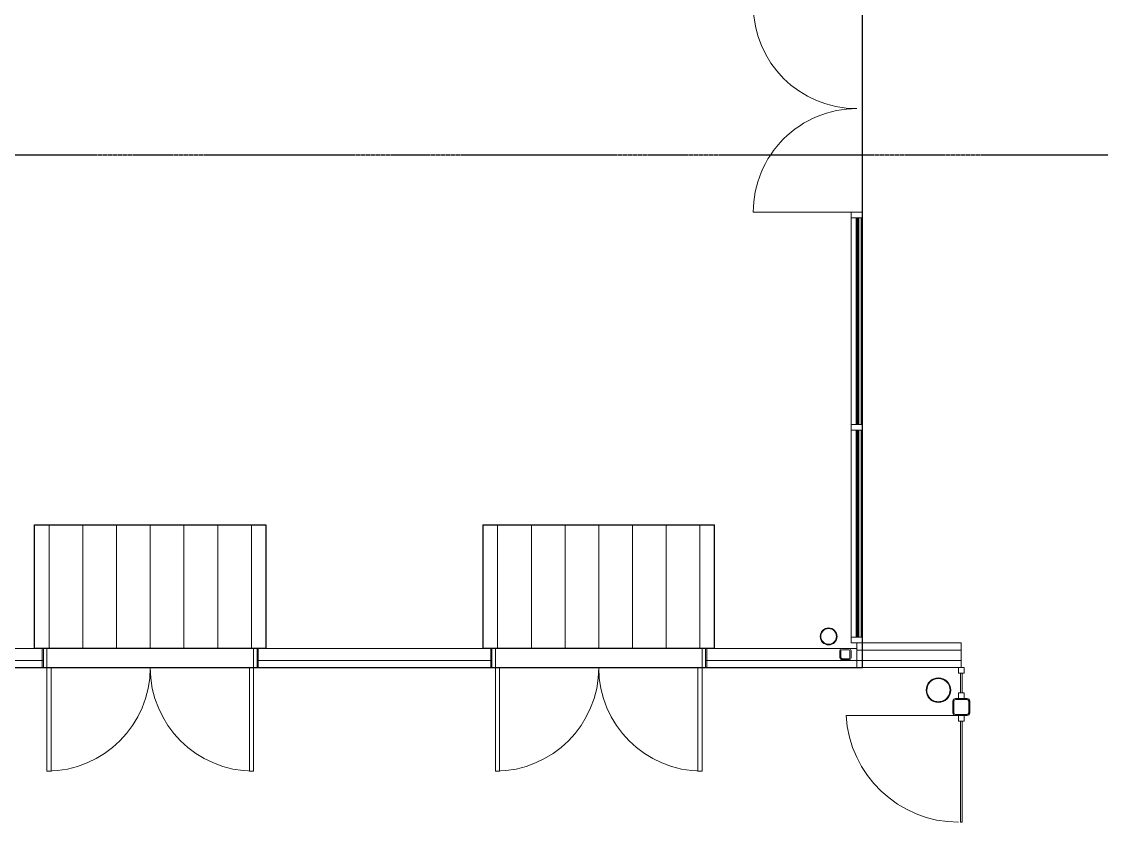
# Model space of a CAD drawing. Header units: millimetres. Extents: x -637480 to 299894, y -125373 to 39000.
# Drawn here: x 271332 to 280998, y -5935 to 1185 of the extents above; entities that cross this region are included whole.
import ezdxf

# ---------------------------------------------------------------- set-up
doc = ezdxf.new("R2010")
doc.units = ezdxf.units.MM
doc.linetypes.add('Xref building Toll$0$Grid Line', pattern=[22.225, 12.7, -3.175, 3.175, -3.175])
for name, color, linetype, lineweight in [('AM_BOR', 4, 'Continuous', 25), ('Xref building Toll$0$A-DETL', 90, 'Continuous', 9), ('Xref building Toll$0$A-DOOR', 31, 'Continuous', 9), ('Xref building Toll$0$A-FLOR', 192, 'Continuous', 25), ('Xref building Toll$0$A-FLOR-PATT', 8, 'Continuous', 18), ('Xref building Toll$0$A-GLAZ-CURT', 52, 'Continuous', 9), ('Xref building Toll$0$A-GLAZ-CWMG', 51, 'Continuous', 9), ('Xref building Toll$0$A-WALL', 113, 'Continuous', 9), ('Xref building Toll$0$P-PIPE', 3, 'Continuous', 9), ('Xref building Toll$0$S-COLS', 52, 'Continuous', 9)]:
    doc.layers.add(name, color=color, linetype=linetype, lineweight=lineweight)
doc.layers.add('Xref building Toll$0$S-GRID', color=8, linetype='Continuous')

# ---------------------------------------------------------------- blocks, each defined once
blk = doc.blocks.new('Xref building Toll$0$Toll Grids')
at = {"layer": 'Xref building Toll$0$S-GRID', "linetype": 'Xref building Toll$0$Grid Line'}
blk.add_line((-9195.8, 0), (280997.7, 0), dxfattribs=at)
blk = doc.blocks.new('Xref building Toll$0$_SBA 2SWING SPDoor 01a - 2X920W x 2700H LRD-1996870-MASTER GROUND FLOOR')
at = {"layer": 'Xref building Toll$0$A-DOOR'}
for p, q in [((-1182, 1005), (-1220, 1005)), ((-1220, 85), (-1220, 1005)), ((-1182, 85), (-1182, 1005)), ((620, 1005), (582, 1005)), ((582, 85), (582, 1005)), ((620, 85), (620, 1005)), ((-1260, 85), (-1260, 85)), ((-1260, 85), (-1260, -85)), ((-1260, 85), (-1220, 85)), ((-1260, 85), (-1220, 85)), ((-1260, -85), (-1260, 85)), ((620, 85), (-1220, 85)), ((-1220, 85), (-1220, -90)), ((-1182, 85), (-1220, 85)), ((-1220, -85), (-1220, 85)), ((-1220, 85), (-1220, 85)), ((-1220, 85), (-1220, -85)), ((620, 85), (582, 85)), ((620, -90), (620, 85)), ((620, 85), (620, -85)), ((660, 85), (620, 85)), ((620, 85), (620, 85)), ((620, 85), (660, 85)), ((620, -85), (620, 85)), ((660, -85), (660, 85)), ((660, 85), (660, 85)), ((660, 85), (660, -85)), ((-1220, -85), (-1260, -85)), ((-1260, -85), (-1260, -85)), ((-1220, -85), (-1260, -85)), ((-1220, -85), (-1220, -85)), ((620, -85), (660, -85)), ((620, -85), (620, -85)), ((660, -85), (620, -85)), ((660, -85), (660, -85))]:
    blk.add_line(p, q, dxfattribs=at)
for centre, start, end in [((-1220, 85), 0, 90), ((620, 85), 90, 180)]:
    blk.add_arc(centre, 920, start, end, dxfattribs=at)
blk = doc.blocks.new('Xref building Toll$0$DOOR CWALL GLASS DOUBLE - DOOR_CWall_DGlass 01-1893045-MASTER GROUND FLOOR')
at = {"layer": 'Xref building Toll$0$A-DOOR'}
for p, q in [((-920, 5), (-920, 920)), ((920, 0), (920, 920))]:
    blk.add_line(p, q, dxfattribs=at)
for centre, start, end in [((-920, 0), 0, 90), ((920, 0), 90, 180)]:
    blk.add_arc(centre, 920, start, end, dxfattribs=at)
blk = doc.blocks.new('Xref building Toll$0$IVS-CURTPAN-Double Glass - E10THK-I10THK-40mm-1893047-MASTER GROUND FLOOR')
at = {"layer": 'Xref building Toll$0$A-GLAZ-CURT'}
for p, q in [((920, -10), (-920, -10)), ((-920, -10), (-920, -20)), ((-920, -20), (-920, -10)), ((-920, -10), (920, -10)), ((-920, -10), (-920, -10)), ((-920, -20), (920, -20)), ((920, -20), (-920, -20)), ((-920, -20), (-920, -20)), ((920, -40), (-920, -40)), ((-920, -40), (-920, -50)), ((-920, -50), (-920, -40)), ((-920, -40), (920, -40)), ((-920, -40), (-920, -40)), ((-920, -50), (920, -50)), ((920, -50), (-920, -50)), ((-920, -50), (-920, -50)), ((920, -20), (920, -10)), ((920, -10), (920, -20)), ((920, -10), (920, -10)), ((920, -20), (920, -20)), ((920, -50), (920, -40)), ((920, -40), (920, -50)), ((920, -40), (920, -40)), ((920, -50), (920, -50))]:
    blk.add_line(p, q, dxfattribs=at)
blk = doc.blocks.new('Xref building Toll$0$System Panel - _SBA Glazing-1893049-MASTER GROUND FLOOR')
at = {"layer": 'Xref building Toll$0$A-GLAZ-CURT'}
for p, q in [((920, 5), (-920, 5)), ((-920, 5), (-920, -5)), ((-920, 5), (-920, 5)), ((920, -5), (920, 5)), ((920, 5), (920, 5)), ((-920, -5), (920, -5)), ((-920, -5), (-920, -5)), ((920, -5), (920, -5))]:
    blk.add_line(p, q, dxfattribs=at)
blk = doc.blocks.new('Xref building Toll$0$Rectangular Mullion - _SBA 50 x 100mm Office-1893040-MASTER GROUND FLOOR')
at = {"layer": 'Xref building Toll$0$A-GLAZ-CWMG'}
for p, q in [((286810, 137564.5), (286710, 137564.5)), ((286710, 137564.5), (286710, 137564.5)), ((286710, 137564.5), (286810, 137564.5)), ((286710, 137564.5), (286710, 135724.5)), ((286710, 137564.5), (286710, 135724.5)), ((286810, 137564.5), (286810, 137564.5)), ((286810, 135724.5), (286810, 137564.5)), ((286810, 137564.5), (286810, 135724.5)), ((286810, 135724.5), (286710, 135724.5)), ((286710, 135724.5), (286710, 135724.5)), ((286710, 135724.5), (286810, 135724.5)), ((286810, 135724.5), (286810, 135724.5))]:
    blk.add_line(p, q, dxfattribs=at)
blk = doc.blocks.new('Xref building Toll$0$Rectangular Mullion - _SBA 50 x 100mm Office-1893027-MASTER GROUND FLOOR')
at = {"layer": 'Xref building Toll$0$A-GLAZ-CWMG', "lineweight": 18}
for p, q in [((0, 50), (-50, 50)), ((-50, 50), (-50, -50)), ((0, -50), (0, 50)), ((-50, -50), (0, -50))]:
    blk.add_line(p, q, dxfattribs=at)
at = {"layer": 'Xref building Toll$0$A-GLAZ-CWMG'}
for p, q in [((-50, 50), (-50, 50)), ((0, 50), (0, 50)), ((-50, -50), (-50, -50)), ((0, -50), (0, -50))]:
    blk.add_line(p, q, dxfattribs=at)
blk = doc.blocks.new('Xref building Toll$0$Rectangular Mullion - _SBA 50 x 100mm Office-1893030-MASTER GROUND FLOOR')
at = {"layer": 'Xref building Toll$0$A-GLAZ-CWMG'}
for p, q in [((-50, -50), (-50, 50)), ((-50, 50), (0, 50)), ((-50, 50), (-50, 50)), ((0, 50), (0, -50)), ((0, 50), (0, 50)), ((0, -50), (-50, -50)), ((-50, -50), (-50, -50)), ((0, -50), (0, -50))]:
    blk.add_line(p, q, dxfattribs=at)
blk = doc.blocks.new('Xref building Toll$0$Rectangular Mullion - _SBA 50 x 100mm Office-1893031-MASTER GROUND FLOOR')
at = {"layer": 'Xref building Toll$0$A-GLAZ-CWMG'}
for p, q in [((-50, 50), (-50, 50)), ((0, 50), (0, 50)), ((-50, -50), (-50, -50)), ((0, -50), (0, -50))]:
    blk.add_line(p, q, dxfattribs=at)
blk = doc.blocks.new('Xref building Toll$0$Rectangular Mullion - _SBA 50 x 100mm Office-1893042-MASTER GROUND FLOOR')
at = {"layer": 'Xref building Toll$0$A-GLAZ-CWMG'}
for p, q in [((286810, 137564.5), (286710, 137564.5)), ((286710, 137564.5), (286710, 137564.5)), ((286710, 137564.5), (286810, 137564.5)), ((286710, 135724.5), (286710, 137564.5)), ((286710, 135724.5), (286710, 137564.5)), ((286810, 137564.5), (286810, 137564.5)), ((286810, 137564.5), (286810, 135724.5)), ((286810, 135724.5), (286810, 137564.5)), ((286810, 135724.5), (286710, 135724.5)), ((286710, 135724.5), (286710, 135724.5)), ((286710, 135724.5), (286810, 135724.5)), ((286810, 135724.5), (286810, 135724.5))]:
    blk.add_line(p, q, dxfattribs=at)
blk = doc.blocks.new('Xref building Toll$0$Rectangular Mullion - _SBA 50 x 100mm Office-1893017-MASTER GROUND FLOOR')
at = {"layer": 'Xref building Toll$0$A-GLAZ-CWMG'}
for p, q in [((25, 50), (-25, 50)), ((-25, 50), (-25, -50)), ((-25, 50), (-25, 50)), ((25, -50), (25, 50)), ((25, 50), (25, 50)), ((-25, -50), (25, -50)), ((-25, -50), (-25, -50)), ((25, -50), (25, -50))]:
    blk.add_line(p, q, dxfattribs=at)
blk = doc.blocks.new('Xref building Toll$0$Rectangular Mullion - _SBA 50 x 100mm Office-1893018-MASTER GROUND FLOOR')
at = {"layer": 'Xref building Toll$0$A-GLAZ-CWMG'}
for p, q in [((-25, 50), (-25, 50)), ((25, 50), (25, 50)), ((-25, -50), (-25, -50)), ((25, -50), (25, -50))]:
    blk.add_line(p, q, dxfattribs=at)
blk = doc.blocks.new('Xref building Toll$0$Rectangular Mullion - _SBA 50 x 100mm Office-1893019-MASTER GROUND FLOOR')
at = {"layer": 'Xref building Toll$0$A-GLAZ-CWMG', "lineweight": 18}
for p, q in [((-25, 50), (25, 50)), ((-25, -50), (-25, 50)), ((25, 50), (25, -50)), ((25, -50), (-25, -50))]:
    blk.add_line(p, q, dxfattribs=at)
at = {"layer": 'Xref building Toll$0$A-GLAZ-CWMG'}
for p, q in [((-25, 50), (-25, 50)), ((25, 50), (25, 50)), ((-25, -50), (-25, -50)), ((25, -50), (25, -50))]:
    blk.add_line(p, q, dxfattribs=at)
blk = doc.blocks.new('Xref building Toll$0$IVS-CURTPAN-Double Glass - E10THK-I10THK-40mm-1893044-MASTER GROUND FLOOR')
at = {"layer": 'Xref building Toll$0$A-GLAZ-CURT'}
for p, q in [((920, -10), (-920, -10)), ((-920, -10), (-920, -20)), ((-920, -10), (-920, -10)), ((-920, -20), (920, -20)), ((-920, -20), (-920, -20)), ((920, -40), (-920, -40)), ((-920, -40), (-920, -50)), ((-920, -40), (-920, -40)), ((-920, -50), (920, -50)), ((-920, -50), (-920, -50)), ((920, -20), (920, -10)), ((920, -10), (920, -10)), ((920, -20), (920, -20)), ((920, -50), (920, -40)), ((920, -40), (920, -40)), ((920, -50), (920, -50))]:
    blk.add_line(p, q, dxfattribs=at)
blk = doc.blocks.new('Xref building Toll$0$SHS-Square Hollow Section-Column - 100x100SHS-V224-MASTER GROUND FLOOR')
at = {"layer": 'Xref building Toll$0$S-COLS', "lineweight": 18}
for p, q in [((-50, -30), (-50, 30)), ((-40, 30), (-40, -30)), ((-30, 50), (30, 50)), ((30, 40), (-30, 40)), ((40, -30), (40, 30)), ((50, 30), (50, -30)), ((-30, -40), (30, -40)), ((30, -50), (-30, -50))]:
    blk.add_line(p, q, dxfattribs=at)
for centre, radius, start, end in [((-30, 30), 20, 90, 180), ((-30, 30), 10, 90, 180), ((30, 30), 20, 0, 90), ((30, 30), 10, 360, 90), ((-30, -30), 20, 180, 270), ((-30, -30), 10, 180, 270), ((30, -30), 20, 270, 0), ((30, -30), 10, 270, 360)]:
    blk.add_arc(centre, radius, start, end, dxfattribs=at)
blk = doc.blocks.new('Xref building Toll$0$System Panel - _SBA Glazing Office-2190394-MASTER GROUND FLOOR')
at = {"layer": 'Xref building Toll$0$A-GLAZ-CURT'}
blk.add_hatch(color=256, dxfattribs=at).paths.add_polyline_path([(-920, -5), (-920, 5), (920, 5), (920, -5)], flags=0)
for p, q in [((-920, 5), (-920, 5)), ((-920, 5), (920, 5)), ((920, 5), (-920, 5)), ((-920, -5), (-920, 5)), ((-920, 5), (-920, -5)), ((920, 5), (920, 5)), ((920, 5), (920, -5)), ((920, 5), (920, -5)), ((-920, -5), (920, -5)), ((920, -5), (-920, -5)), ((-920, -5), (-920, -5)), ((920, -5), (920, -5))]:
    blk.add_line(p, q, dxfattribs=at)
blk = doc.blocks.new('Xref building Toll$0$Rectangular Mullion - _SBA 100 x 15mm-2218355-MASTER GROUND FLOOR')
at = {"layer": 'Xref building Toll$0$A-GLAZ-CWMG'}
for p, q in [((287697.5, 135402.5), (287682.5, 135402.5)), ((287682.5, 135402.5), (287682.5, 135402.5)), ((287682.5, 135402.5), (287697.5, 135402.5)), ((287682.5, 135227.5), (287682.5, 135402.5)), ((287682.5, 135227.5), (287682.5, 135402.5)), ((287697.5, 135402.5), (287697.5, 135402.5)), ((287697.5, 135402.5), (287697.5, 135227.5)), ((287697.5, 135227.5), (287697.5, 135402.5)), ((287697.5, 135227.5), (287682.5, 135227.5)), ((287682.5, 135227.5), (287682.5, 135227.5)), ((287682.5, 135227.5), (287697.5, 135227.5)), ((287697.5, 135227.5), (287697.5, 135227.5))]:
    blk.add_line(p, q, dxfattribs=at)
blk = doc.blocks.new('Xref building Toll$0$Rectangular Mullion - _SBA 100 x 15mm 2-2219791-MASTER GROUND FLOOR')
at = {"layer": 'Xref building Toll$0$A-GLAZ-CWMG'}
for p, q in [((0, 25), (-50, 25)), ((-50, 25), (-50, -25)), ((-50, 25), (-50, 25)), ((0, -25), (0, 25)), ((0, 25), (0, 25)), ((-50, -25), (0, -25)), ((-50, -25), (-50, -25)), ((0, -25), (0, -25))]:
    blk.add_line(p, q, dxfattribs=at)
blk = doc.blocks.new('Xref building Toll$0$Rectangular Mullion - _SBA 100 x 15mm 2-2219792-MASTER GROUND FLOOR')
at = {"layer": 'Xref building Toll$0$A-GLAZ-CWMG'}
for p, q in [((-50, 25), (-50, 25)), ((0, 25), (0, 25)), ((-50, -25), (-50, -25)), ((0, -25), (0, -25))]:
    blk.add_line(p, q, dxfattribs=at)
blk = doc.blocks.new('Xref building Toll$0$TUBELINE CHS Columns C350L0 _AS 1163_ _AUS_ - AS1_5 - 219_1x6_4 CHS-2209816-MASTER GROUND FLOOR')
at = {"layer": 'Xref building Toll$0$S-COLS', "lineweight": 18}
for radius, start, end in [(109.5, 0, 180), (103.2, 360, 180), (103.2, 180, 360), (109.5, 180, 0)]:
    blk.add_arc((0, 0), radius, start, end, dxfattribs=at)
blk = doc.blocks.new('Xref building Toll$0$Beca-34-S-SHS-Col_AU_NZ - 150x9_0 SHS-2217340-MASTER GROUND FLOOR')
at = {"layer": 'Xref building Toll$0$S-COLS', "lineweight": 18}
for p, q in [((-75, 52.5), (-75, -52.5)), ((-75, -52.5), (-75, 52.5)), ((-66, -52.5), (-66, 52.5)), ((-66, 52.5), (-66, -52.5)), ((52.5, 75), (-52.5, 75)), ((-52.5, 75), (52.5, 75)), ((-52.5, 66), (52.5, 66)), ((52.5, 66), (-52.5, 66)), ((66, 52.5), (66, -52.5)), ((66, -52.5), (66, 52.5)), ((75, -52.5), (75, 52.5)), ((75, 52.5), (75, -52.5)), ((52.5, -66), (-52.5, -66)), ((-52.5, -66), (52.5, -66)), ((-52.5, -75), (52.5, -75)), ((52.5, -75), (-52.5, -75))]:
    blk.add_line(p, q, dxfattribs=at)
for centre, radius, start, end in [((-52.5, 52.5), 22.5, 90, 180), ((-52.5, 52.5), 22.5, 90, 180), ((-52.5, 52.5), 13.5, 90, 180), ((-52.5, 52.5), 13.5, 90, 180), ((52.5, 52.5), 22.5, 360, 90), ((52.5, 52.5), 22.5, 360, 90), ((52.5, 52.5), 13.5, 0, 90), ((52.5, 52.5), 13.5, 360, 90), ((-52.5, -52.5), 22.5, 180, 270), ((-52.5, -52.5), 22.5, 180, 270), ((-52.5, -52.5), 13.5, 180, 270), ((-52.5, -52.5), 13.5, 180, 270), ((52.5, -52.5), 22.5, 270, 360), ((52.5, -52.5), 13.5, 270, 0), ((52.5, -52.5), 22.5, 270, 360), ((52.5, -52.5), 13.5, 270, 360)]:
    blk.add_arc(centre, radius, start, end, dxfattribs=at)
blk = doc.blocks.new('Xref building Toll$0$Rectangular Mullion - _SBA 100 x 15mm-2217711-MASTER GROUND FLOOR')
at = {"layer": 'Xref building Toll$0$A-GLAZ-CWMG'}
for p, q in [((286665, 121090), (286665, 121105)), ((286665, 121105), (286665, 121105)), ((286665, 121105), (286665, 121090)), ((287565, 121105), (286665, 121105)), ((287565, 121105), (286665, 121105)), ((286665, 121090), (286665, 121090)), ((286665, 121090), (287565, 121090)), ((287565, 121090), (286665, 121090)), ((287565, 121090), (287565, 121105)), ((287565, 121105), (287565, 121105)), ((287565, 121105), (287565, 121090)), ((287565, 121090), (287565, 121090))]:
    blk.add_line(p, q, dxfattribs=at)
blk = doc.blocks.new('Xref building Toll$0$Rectangular Mullion - _SBA 100 x 15mm-2217712-MASTER GROUND FLOOR')
at = {"layer": 'Xref building Toll$0$A-GLAZ-CWMG'}
for p, q in [((286665, 121090), (286665, 121105)), ((286665, 121105), (286665, 121105)), ((286665, 121105), (286665, 121090)), ((286665, 121105), (287565, 121105)), ((286665, 121105), (287565, 121105)), ((286665, 121090), (286665, 121090)), ((287565, 121090), (286665, 121090)), ((286665, 121090), (287565, 121090)), ((287565, 121090), (287565, 121105)), ((287565, 121105), (287565, 121105)), ((287565, 121105), (287565, 121090)), ((287565, 121090), (287565, 121090))]:
    blk.add_line(p, q, dxfattribs=at)
blk = doc.blocks.new('Xref building Toll$0$Rectangular Mullion - _SBA 100 x 15mm-2217710-MASTER GROUND FLOOR')
at = {"layer": 'Xref building Toll$0$A-GLAZ-CWMG'}
for p, q in [((286665, 121090), (286665, 121105)), ((286665, 121105), (286665, 121105)), ((286665, 121105), (286665, 121090)), ((286665, 121105), (287565, 121105)), ((286665, 121105), (287565, 121105)), ((286665, 121090), (286665, 121090)), ((287565, 121090), (286665, 121090)), ((286665, 121090), (287565, 121090)), ((287565, 121090), (287565, 121105)), ((287565, 121105), (287565, 121105)), ((287565, 121105), (287565, 121090)), ((287565, 121090), (287565, 121090))]:
    blk.add_line(p, q, dxfattribs=at)
blk = doc.blocks.new('Xref building Toll$0$Rectangular Mullion - _SBA 100 x 15mm-2218356-MASTER GROUND FLOOR')
at = {"layer": 'Xref building Toll$0$A-GLAZ-CWMG'}
for p, q in [((287697.5, 135402.5), (287682.5, 135402.5)), ((287682.5, 135402.5), (287682.5, 135402.5)), ((287682.5, 135402.5), (287697.5, 135402.5)), ((287682.5, 135402.5), (287682.5, 135227.5)), ((287682.5, 135402.5), (287682.5, 135227.5)), ((287697.5, 135402.5), (287697.5, 135402.5)), ((287697.5, 135227.5), (287697.5, 135402.5)), ((287697.5, 135402.5), (287697.5, 135227.5)), ((287697.5, 135227.5), (287682.5, 135227.5)), ((287682.5, 135227.5), (287682.5, 135227.5)), ((287682.5, 135227.5), (287697.5, 135227.5)), ((287697.5, 135227.5), (287697.5, 135227.5))]:
    blk.add_line(p, q, dxfattribs=at)
blk = doc.blocks.new('Xref building Toll$0$Rectangular Mullion - _SBA 100 x 15mm-2218357-MASTER GROUND FLOOR')
at = {"layer": 'Xref building Toll$0$A-GLAZ-CWMG'}
for p, q in [((287697.5, 135402.5), (287682.5, 135402.5)), ((287682.5, 135402.5), (287682.5, 135402.5)), ((287682.5, 135402.5), (287697.5, 135402.5)), ((287682.5, 135227.5), (287682.5, 135402.5)), ((287682.5, 135227.5), (287682.5, 135402.5)), ((287697.5, 135402.5), (287697.5, 135402.5)), ((287697.5, 135402.5), (287697.5, 135227.5)), ((287697.5, 135227.5), (287697.5, 135402.5)), ((287697.5, 135227.5), (287682.5, 135227.5)), ((287682.5, 135227.5), (287682.5, 135227.5)), ((287682.5, 135227.5), (287697.5, 135227.5)), ((287697.5, 135227.5), (287697.5, 135227.5))]:
    blk.add_line(p, q, dxfattribs=at)
blk = doc.blocks.new('Xref building Toll$0$Rectangular Mullion - _SBA 100 x 15mm 2-2219942-MASTER GROUND FLOOR')
at = {"layer": 'Xref building Toll$0$A-GLAZ-CWMG'}
for p, q in [((0, 25), (-50, 25)), ((-50, 25), (-50, -25)), ((-50, 25), (-50, 25)), ((0, -25), (0, 25)), ((0, 25), (0, 25)), ((-50, -25), (0, -25)), ((-50, -25), (-50, -25)), ((0, -25), (0, -25))]:
    blk.add_line(p, q, dxfattribs=at)
blk = doc.blocks.new('Xref building Toll$0$Rectangular Mullion - _SBA 100 x 15mm 2-2219794-MASTER GROUND FLOOR')
at = {"layer": 'Xref building Toll$0$A-GLAZ-CWMG'}
for p, q in [((-50, -25), (-50, 25)), ((-50, 25), (0, 25)), ((-50, 25), (-50, 25)), ((0, 25), (0, -25)), ((0, 25), (0, 25)), ((0, -25), (-50, -25)), ((-50, -25), (-50, -25)), ((0, -25), (0, -25))]:
    blk.add_line(p, q, dxfattribs=at)
blk = doc.blocks.new('Xref building Toll$0$Rectangular Mullion - _SBA 100 x 15mm 2-2219795-MASTER GROUND FLOOR')
at = {"layer": 'Xref building Toll$0$A-GLAZ-CWMG'}
for p, q in [((-50, 25), (-50, 25)), ((0, 25), (0, 25)), ((-50, -25), (-50, -25)), ((0, -25), (0, -25))]:
    blk.add_line(p, q, dxfattribs=at)
blk = doc.blocks.new('Xref building Toll$0$Rectangular Mullion - _SBA 100 x 15mm 2-2219946-MASTER GROUND FLOOR')
at = {"layer": 'Xref building Toll$0$A-GLAZ-CWMG'}
for p, q in [((-50, -25), (-50, 25)), ((-50, 25), (0, 25)), ((-50, 25), (-50, 25)), ((0, 25), (0, -25)), ((0, 25), (0, 25)), ((0, -25), (-50, -25)), ((-50, -25), (-50, -25)), ((0, -25), (0, -25))]:
    blk.add_line(p, q, dxfattribs=at)
blk = doc.blocks.new('Xref building Toll$0$DWP_Downpipe - 150mm-2244244-MASTER GROUND FLOOR')
at = {"layer": 'Xref building Toll$0$P-PIPE'}
for radius, start, end in [(75, 360, 180), (75, 0, 180), (70, 0, 180), (70, 0, 180), (75, 180, 360), (75, 180, 360), (70, 180, 0), (70, 180, 360)]:
    blk.add_arc((-33.5, 236), radius, start, end, dxfattribs=at)
blk = doc.blocks.new('Xref building Toll')
at = {"layer": 'Xref building Toll$0$A-FLOR-PATT', "lineweight": 9}
h = blk.add_hatch(dxfattribs=at)
h.set_pattern_fill('FP_295', color=256, style=0, pattern_type=2)
h.set_pattern_definition([(270, (272475, -3925), (300, 2e-14), [])])
h.paths.add_polyline_path([(273505, -4390), (271445, -4390), (271445, -3290), (273505, -3290)], flags=0)
h = blk.add_hatch(dxfattribs=at)
h.set_pattern_fill('FP_296', color=256, style=0, pattern_type=2)
h.set_pattern_definition([(270, (276465.33, -3925), (300, 2e-14), [])])
h.paths.add_polyline_path([(277495.3, -4390), (275435.3, -4390), (275435.3, -3290), (277495.3, -3290)], flags=0)
at = {"layer": 'Xref building Toll$0$A-DETL'}
for p, q in [((271445, -4560), (270000, -4560)), ((275435.3, -4560), (273505, -4560)), ((278755, -4560), (277495.3, -4560)), ((278760, -4560), (279690, -4560)), ((279665, -4985), (278665, -4985))]:
    blk.add_line(p, q, dxfattribs=at)
blk.add_arc((279672, -4926.3), 1008.7, 183.3343, 269.6033, dxfattribs=at)
at = {"layer": 'Xref building Toll$0$A-FLOR'}
for p, q in [((278810, -4560), (278810, 8965)), ((271445, -4390), (271445, -3290)), ((271445, -3290), (273505, -3290)), ((273505, -3290), (273505, -4390)), ((275435.3, -3290), (277495.3, -3290)), ((275435.3, -3290), (275435.3, -4390)), ((277495.3, -4390), (277495.3, -3290)), ((273505, -4390), (271445, -4390)), ((277495.3, -4390), (275435.3, -4390)), ((277495.3, -4390), (275435.3, -4390)), ((270000, -4560), (278810, -4560))]:
    blk.add_line(p, q, dxfattribs=at)
at = {"layer": 'Xref building Toll$0$A-WALL', "lineweight": 18}
for p, q in [((279690, -4338), (278760, -4338)), ((278760, -4338), (278760, -4560)), ((279690, -4560), (279690, -4338)), ((271445, -4390), (270077, -4390)), ((271525, -4560), (271525, -4390)), ((273425, -4390), (273425, -4560)), ((275435.3, -4390), (273505, -4390)), ((275515.3, -4560), (275515.3, -4390)), ((277415.3, -4390), (277415.3, -4560)), ((278760, -4390), (277495.3, -4390)), ((278810, -4560), (279690, -4560))]:
    blk.add_line(p, q, dxfattribs=at)
at = {"layer": 'Xref building Toll$0$A-WALL'}
for p, q in [((279690, -4403), (278760, -4403)), ((270000, -4495), (271525, -4495)), ((273425, -4495), (275515.3, -4495)), ((277415.3, -4495), (279690, -4495))]:
    blk.add_line(p, q, dxfattribs=at)
blk.add_blockref('Xref building Toll$0$Toll Grids', (0, 0))
at = {"layer": 'Xref building Toll$0$A-DOOR'}
for name, p, rotation in [('Xref building Toll$0$DOOR CWALL GLASS DOUBLE - DOOR_CWall_DGlass 01-1893045-MASTER GROUND FLOOR', (278760, 412), 89.99999999999984), ('Xref building Toll$0$_SBA 2SWING SPDoor 01a - 2X920W x 2700H LRD-1996870-MASTER GROUND FLOOR', (272175, -4475), 180), ('Xref building Toll$0$_SBA 2SWING SPDoor 01a - 2X920W x 2700H LRD-1996870-MASTER GROUND FLOOR', (276165.3, -4475), 180)]:
    blk.add_blockref(name, p, dxfattribs=dict(at, rotation=rotation))
at = {"layer": 'Xref building Toll$0$A-GLAZ-CURT', "rotation": 89.99999999999984}
for name, p in [('Xref building Toll$0$System Panel - _SBA Glazing Office-2190394-MASTER GROUND FLOOR', (278760, -1478)), ('Xref building Toll$0$IVS-CURTPAN-Double Glass - E10THK-I10THK-40mm-1893047-MASTER GROUND FLOOR', (278760, -1478)), ('Xref building Toll$0$IVS-CURTPAN-Double Glass - E10THK-I10THK-40mm-1893044-MASTER GROUND FLOOR', (278760, -1478)), ('Xref building Toll$0$System Panel - _SBA Glazing-1893049-MASTER GROUND FLOOR', (278760, -3368)), ('Xref building Toll$0$System Panel - _SBA Glazing Office-2190394-MASTER GROUND FLOOR', (278760, -3368)), ('Xref building Toll$0$IVS-CURTPAN-Double Glass - E10THK-I10THK-40mm-1893047-MASTER GROUND FLOOR', (278760, -3368))]:
    blk.add_blockref(name, p, dxfattribs=at)
at = {"layer": 'Xref building Toll$0$A-GLAZ-CWMG', "extrusion": (0, 0, -1)}
for name, p, rotation in [('Xref building Toll$0$Rectangular Mullion - _SBA 50 x 100mm Office-1893017-MASTER GROUND FLOOR', (-278760, -533), 90.00000000000017), ('Xref building Toll$0$Rectangular Mullion - _SBA 50 x 100mm Office-1893018-MASTER GROUND FLOOR', (-278760, -533), 90.00000000000017), ('Xref building Toll$0$Rectangular Mullion - _SBA 50 x 100mm Office-1893019-MASTER GROUND FLOOR', (-278760, -533), 90.00000000000017), ('Xref building Toll$0$Rectangular Mullion - _SBA 50 x 100mm Office-1893017-MASTER GROUND FLOOR', (-278760, -2423), 90.00000000000017), ('Xref building Toll$0$Rectangular Mullion - _SBA 50 x 100mm Office-1893018-MASTER GROUND FLOOR', (-278760, -2423), 90.00000000000017), ('Xref building Toll$0$Rectangular Mullion - _SBA 50 x 100mm Office-1893019-MASTER GROUND FLOOR', (-278760, -2423), 90.00000000000017), ('Xref building Toll$0$Rectangular Mullion - _SBA 100 x 15mm 2-2219791-MASTER GROUND FLOOR', (-279690, -4560), 90.00000000000014), ('Xref building Toll$0$Rectangular Mullion - _SBA 100 x 15mm 2-2219792-MASTER GROUND FLOOR', (-279690, -4560), 90.00000000000014), ('Xref building Toll$0$Rectangular Mullion - _SBA 100 x 15mm 2-2219792-MASTER GROUND FLOOR', (-279690, -4560), 90.00000000000014), ('Xref building Toll$0$Rectangular Mullion - _SBA 100 x 15mm 2-2219792-MASTER GROUND FLOOR', (-279690, -4560), 90.00000000000014), ('Xref building Toll$0$Rectangular Mullion - _SBA 100 x 15mm 2-2219792-MASTER GROUND FLOOR', (-279690, -4560), 90.00000000000014), ('Xref building Toll$0$Rectangular Mullion - _SBA 100 x 15mm 2-2219792-MASTER GROUND FLOOR', (-279690, -4560), 90.00000000000014), ('Xref building Toll$0$Rectangular Mullion - _SBA 100 x 15mm 2-2219792-MASTER GROUND FLOOR', (-279690, -4560), 90.00000000000014), ('Xref building Toll$0$Rectangular Mullion - _SBA 100 x 15mm 2-2219792-MASTER GROUND FLOOR', (-279690, -4560), 90.00000000000014), ('Xref building Toll$0$Rectangular Mullion - _SBA 100 x 15mm 2-2219792-MASTER GROUND FLOOR', (-279690, -4560), 90.00000000000014), ('Xref building Toll$0$Rectangular Mullion - _SBA 100 x 15mm 2-2219792-MASTER GROUND FLOOR', (-279690, -4560), 90.00000000000014), ('Xref building Toll$0$Rectangular Mullion - _SBA 100 x 15mm 2-2219946-MASTER GROUND FLOOR', (-279690, -4560), 90.00000000000014), ('Xref building Toll$0$Rectangular Mullion - _SBA 100 x 15mm 2-2219791-MASTER GROUND FLOOR', (-279690, -4985), 90.00000000000014), ('Xref building Toll$0$Rectangular Mullion - _SBA 100 x 15mm 2-2219792-MASTER GROUND FLOOR', (-279690, -4985), 90.00000000000014), ('Xref building Toll$0$Rectangular Mullion - _SBA 100 x 15mm 2-2219792-MASTER GROUND FLOOR', (-279690, -4985), 90.00000000000014), ('Xref building Toll$0$Rectangular Mullion - _SBA 100 x 15mm 2-2219792-MASTER GROUND FLOOR', (-279690, -4985), 90.00000000000014), ('Xref building Toll$0$Rectangular Mullion - _SBA 100 x 15mm 2-2219792-MASTER GROUND FLOOR', (-279690, -4985), 90.00000000000014), ('Xref building Toll$0$Rectangular Mullion - _SBA 100 x 15mm 2-2219792-MASTER GROUND FLOOR', (-279690, -4985), 90.00000000000014), ('Xref building Toll$0$Rectangular Mullion - _SBA 100 x 15mm 2-2219792-MASTER GROUND FLOOR', (-279690, -4985), 90.00000000000014), ('Xref building Toll$0$Rectangular Mullion - _SBA 100 x 15mm 2-2219792-MASTER GROUND FLOOR', (-279690, -4985), 90.00000000000014), ('Xref building Toll$0$Rectangular Mullion - _SBA 100 x 15mm 2-2219792-MASTER GROUND FLOOR', (-279690, -4985), 90.00000000000014), ('Xref building Toll$0$Rectangular Mullion - _SBA 100 x 15mm 2-2219792-MASTER GROUND FLOOR', (-279690, -4985), 90.00000000000014), ('Xref building Toll$0$Rectangular Mullion - _SBA 100 x 15mm 2-2219946-MASTER GROUND FLOOR', (-279690, -4985), 90.00000000000014)]:
    blk.add_blockref(name, p, dxfattribs=dict(at, rotation=rotation))
at = {"layer": 'Xref building Toll$0$A-GLAZ-CWMG'}
for name, p in [('Xref building Toll$0$Rectangular Mullion - _SBA 50 x 100mm Office-1893040-MASTER GROUND FLOOR', (-8000, -138122.5)), ('Xref building Toll$0$Rectangular Mullion - _SBA 50 x 100mm Office-1893042-MASTER GROUND FLOOR', (-8000, -138122.5)), ('Xref building Toll$0$Rectangular Mullion - _SBA 50 x 100mm Office-1893042-MASTER GROUND FLOOR', (-8000, -138122.5)), ('Xref building Toll$0$Rectangular Mullion - _SBA 50 x 100mm Office-1893040-MASTER GROUND FLOOR', (-8000, -140012.5)), ('Xref building Toll$0$Rectangular Mullion - _SBA 50 x 100mm Office-1893042-MASTER GROUND FLOOR', (-8000, -140012.5)), ('Xref building Toll$0$Rectangular Mullion - _SBA 50 x 100mm Office-1893042-MASTER GROUND FLOOR', (-8000, -140012.5)), ('Xref building Toll$0$Rectangular Mullion - _SBA 100 x 15mm-2218355-MASTER GROUND FLOOR', (-8000, -140012.5)), ('Xref building Toll$0$Rectangular Mullion - _SBA 100 x 15mm-2218356-MASTER GROUND FLOOR', (-8000, -140012.5)), ('Xref building Toll$0$Rectangular Mullion - _SBA 100 x 15mm-2218357-MASTER GROUND FLOOR', (-8000, -140012.5)), ('Xref building Toll$0$Rectangular Mullion - _SBA 100 x 15mm-2218357-MASTER GROUND FLOOR', (-8000, -140012.5)), ('Xref building Toll$0$Rectangular Mullion - _SBA 100 x 15mm-2218357-MASTER GROUND FLOOR', (-8000, -140012.5)), ('Xref building Toll$0$Rectangular Mullion - _SBA 100 x 15mm-2218357-MASTER GROUND FLOOR', (-8000, -140012.5)), ('Xref building Toll$0$Rectangular Mullion - _SBA 100 x 15mm-2218357-MASTER GROUND FLOOR', (-8000, -140012.5)), ('Xref building Toll$0$Rectangular Mullion - _SBA 100 x 15mm-2218357-MASTER GROUND FLOOR', (-8000, -140012.5)), ('Xref building Toll$0$Rectangular Mullion - _SBA 100 x 15mm-2218357-MASTER GROUND FLOOR', (-8000, -140012.5)), ('Xref building Toll$0$Rectangular Mullion - _SBA 100 x 15mm-2218357-MASTER GROUND FLOOR', (-8000, -140012.5)), ('Xref building Toll$0$Rectangular Mullion - _SBA 100 x 15mm-2218357-MASTER GROUND FLOOR', (-8000, -140012.5)), ('Xref building Toll$0$Rectangular Mullion - _SBA 100 x 15mm-2218357-MASTER GROUND FLOOR', (-8000, -140012.5))]:
    blk.add_blockref(name, p, dxfattribs=at)
for name, p, rotation in [('Xref building Toll$0$Rectangular Mullion - _SBA 50 x 100mm Office-1893027-MASTER GROUND FLOOR', (278760, -4338), 269.9999999999998), ('Xref building Toll$0$Rectangular Mullion - _SBA 50 x 100mm Office-1893030-MASTER GROUND FLOOR', (278760, -4338), 269.9999999999998), ('Xref building Toll$0$Rectangular Mullion - _SBA 50 x 100mm Office-1893031-MASTER GROUND FLOOR', (278760, -4338), 269.9999999999998), ('Xref building Toll$0$Rectangular Mullion - _SBA 100 x 15mm 2-2219942-MASTER GROUND FLOOR', (279690, -4835), 269.9999999999998), ('Xref building Toll$0$Rectangular Mullion - _SBA 100 x 15mm 2-2219794-MASTER GROUND FLOOR', (279690, -4835), 269.9999999999998), ('Xref building Toll$0$Rectangular Mullion - _SBA 100 x 15mm 2-2219795-MASTER GROUND FLOOR', (279690, -4835), 269.9999999999998), ('Xref building Toll$0$Rectangular Mullion - _SBA 100 x 15mm 2-2219795-MASTER GROUND FLOOR', (279690, -4835), 269.9999999999998), ('Xref building Toll$0$Rectangular Mullion - _SBA 100 x 15mm 2-2219795-MASTER GROUND FLOOR', (279690, -4835), 269.9999999999998), ('Xref building Toll$0$Rectangular Mullion - _SBA 100 x 15mm 2-2219795-MASTER GROUND FLOOR', (279690, -4835), 269.9999999999998), ('Xref building Toll$0$Rectangular Mullion - _SBA 100 x 15mm 2-2219795-MASTER GROUND FLOOR', (279690, -4835), 269.9999999999998), ('Xref building Toll$0$Rectangular Mullion - _SBA 100 x 15mm 2-2219795-MASTER GROUND FLOOR', (279690, -4835), 269.9999999999998), ('Xref building Toll$0$Rectangular Mullion - _SBA 100 x 15mm 2-2219795-MASTER GROUND FLOOR', (279690, -4835), 269.9999999999998), ('Xref building Toll$0$Rectangular Mullion - _SBA 100 x 15mm 2-2219795-MASTER GROUND FLOOR', (279690, -4835), 269.9999999999998), ('Xref building Toll$0$Rectangular Mullion - _SBA 100 x 15mm 2-2219795-MASTER GROUND FLOOR', (279690, -4835), 269.9999999999998), ('Xref building Toll$0$Rectangular Mullion - _SBA 100 x 15mm-2217711-MASTER GROUND FLOOR', (400787.5, -292600), 90), ('Xref building Toll$0$Rectangular Mullion - _SBA 100 x 15mm-2217712-MASTER GROUND FLOOR', (400787.5, -292600), 90), ('Xref building Toll$0$Rectangular Mullion - _SBA 100 x 15mm-2217712-MASTER GROUND FLOOR', (400787.5, -292600), 90), ('Xref building Toll$0$Rectangular Mullion - _SBA 100 x 15mm-2217712-MASTER GROUND FLOOR', (400787.5, -292600), 90), ('Xref building Toll$0$Rectangular Mullion - _SBA 100 x 15mm-2217712-MASTER GROUND FLOOR', (400787.5, -292600), 90), ('Xref building Toll$0$Rectangular Mullion - _SBA 100 x 15mm-2217712-MASTER GROUND FLOOR', (400787.5, -292600), 90), ('Xref building Toll$0$Rectangular Mullion - _SBA 100 x 15mm-2217712-MASTER GROUND FLOOR', (400787.5, -292600), 90), ('Xref building Toll$0$Rectangular Mullion - _SBA 100 x 15mm-2217712-MASTER GROUND FLOOR', (400787.5, -292600), 90), ('Xref building Toll$0$Rectangular Mullion - _SBA 100 x 15mm-2217712-MASTER GROUND FLOOR', (400787.5, -292600), 90), ('Xref building Toll$0$Rectangular Mullion - _SBA 100 x 15mm-2217712-MASTER GROUND FLOOR', (400787.5, -292600), 90), ('Xref building Toll$0$Rectangular Mullion - _SBA 100 x 15mm-2217710-MASTER GROUND FLOOR', (400787.5, -292600), 90), ('Xref building Toll$0$Rectangular Mullion - _SBA 100 x 15mm-2217712-MASTER GROUND FLOOR', (400787.5, -292600), 90)]:
    blk.add_blockref(name, p, dxfattribs=dict(at, rotation=rotation))
at = {"layer": 'Xref building Toll$0$P-PIPE'}
blk.add_blockref('Xref building Toll$0$DWP_Downpipe - 150mm-2244244-MASTER GROUND FLOOR', (278543.5, -4518), dxfattribs=at)
at = {"layer": 'Xref building Toll$0$S-COLS', "rotation": 180}
for name, p in [('Xref building Toll$0$SHS-Square Hollow Section-Column - 100x100SHS-V224-MASTER GROUND FLOOR', (278660, -4440)), ('Xref building Toll$0$TUBELINE CHS Columns C350L0 _AS 1163_ _AUS_ - AS1_5 - 219_1x6_4 CHS-2209816-MASTER GROUND FLOOR', (279486.6, -4760))]:
    blk.add_blockref(name, p, dxfattribs=at)
at = {"layer": 'Xref building Toll$0$S-COLS'}
blk.add_blockref('Xref building Toll$0$Beca-34-S-SHS-Col_AU_NZ - 150x9_0 SHS-2217340-MASTER GROUND FLOOR', (279690, -4910), dxfattribs=at)

msp = doc.modelspace()

# ---------------------------------------------------------------- block references
at = {"layer": 'AM_BOR'}
msp.add_blockref('Xref building Toll', (0, 0), dxfattribs=at)

doc.saveas('drawing.dxf')
